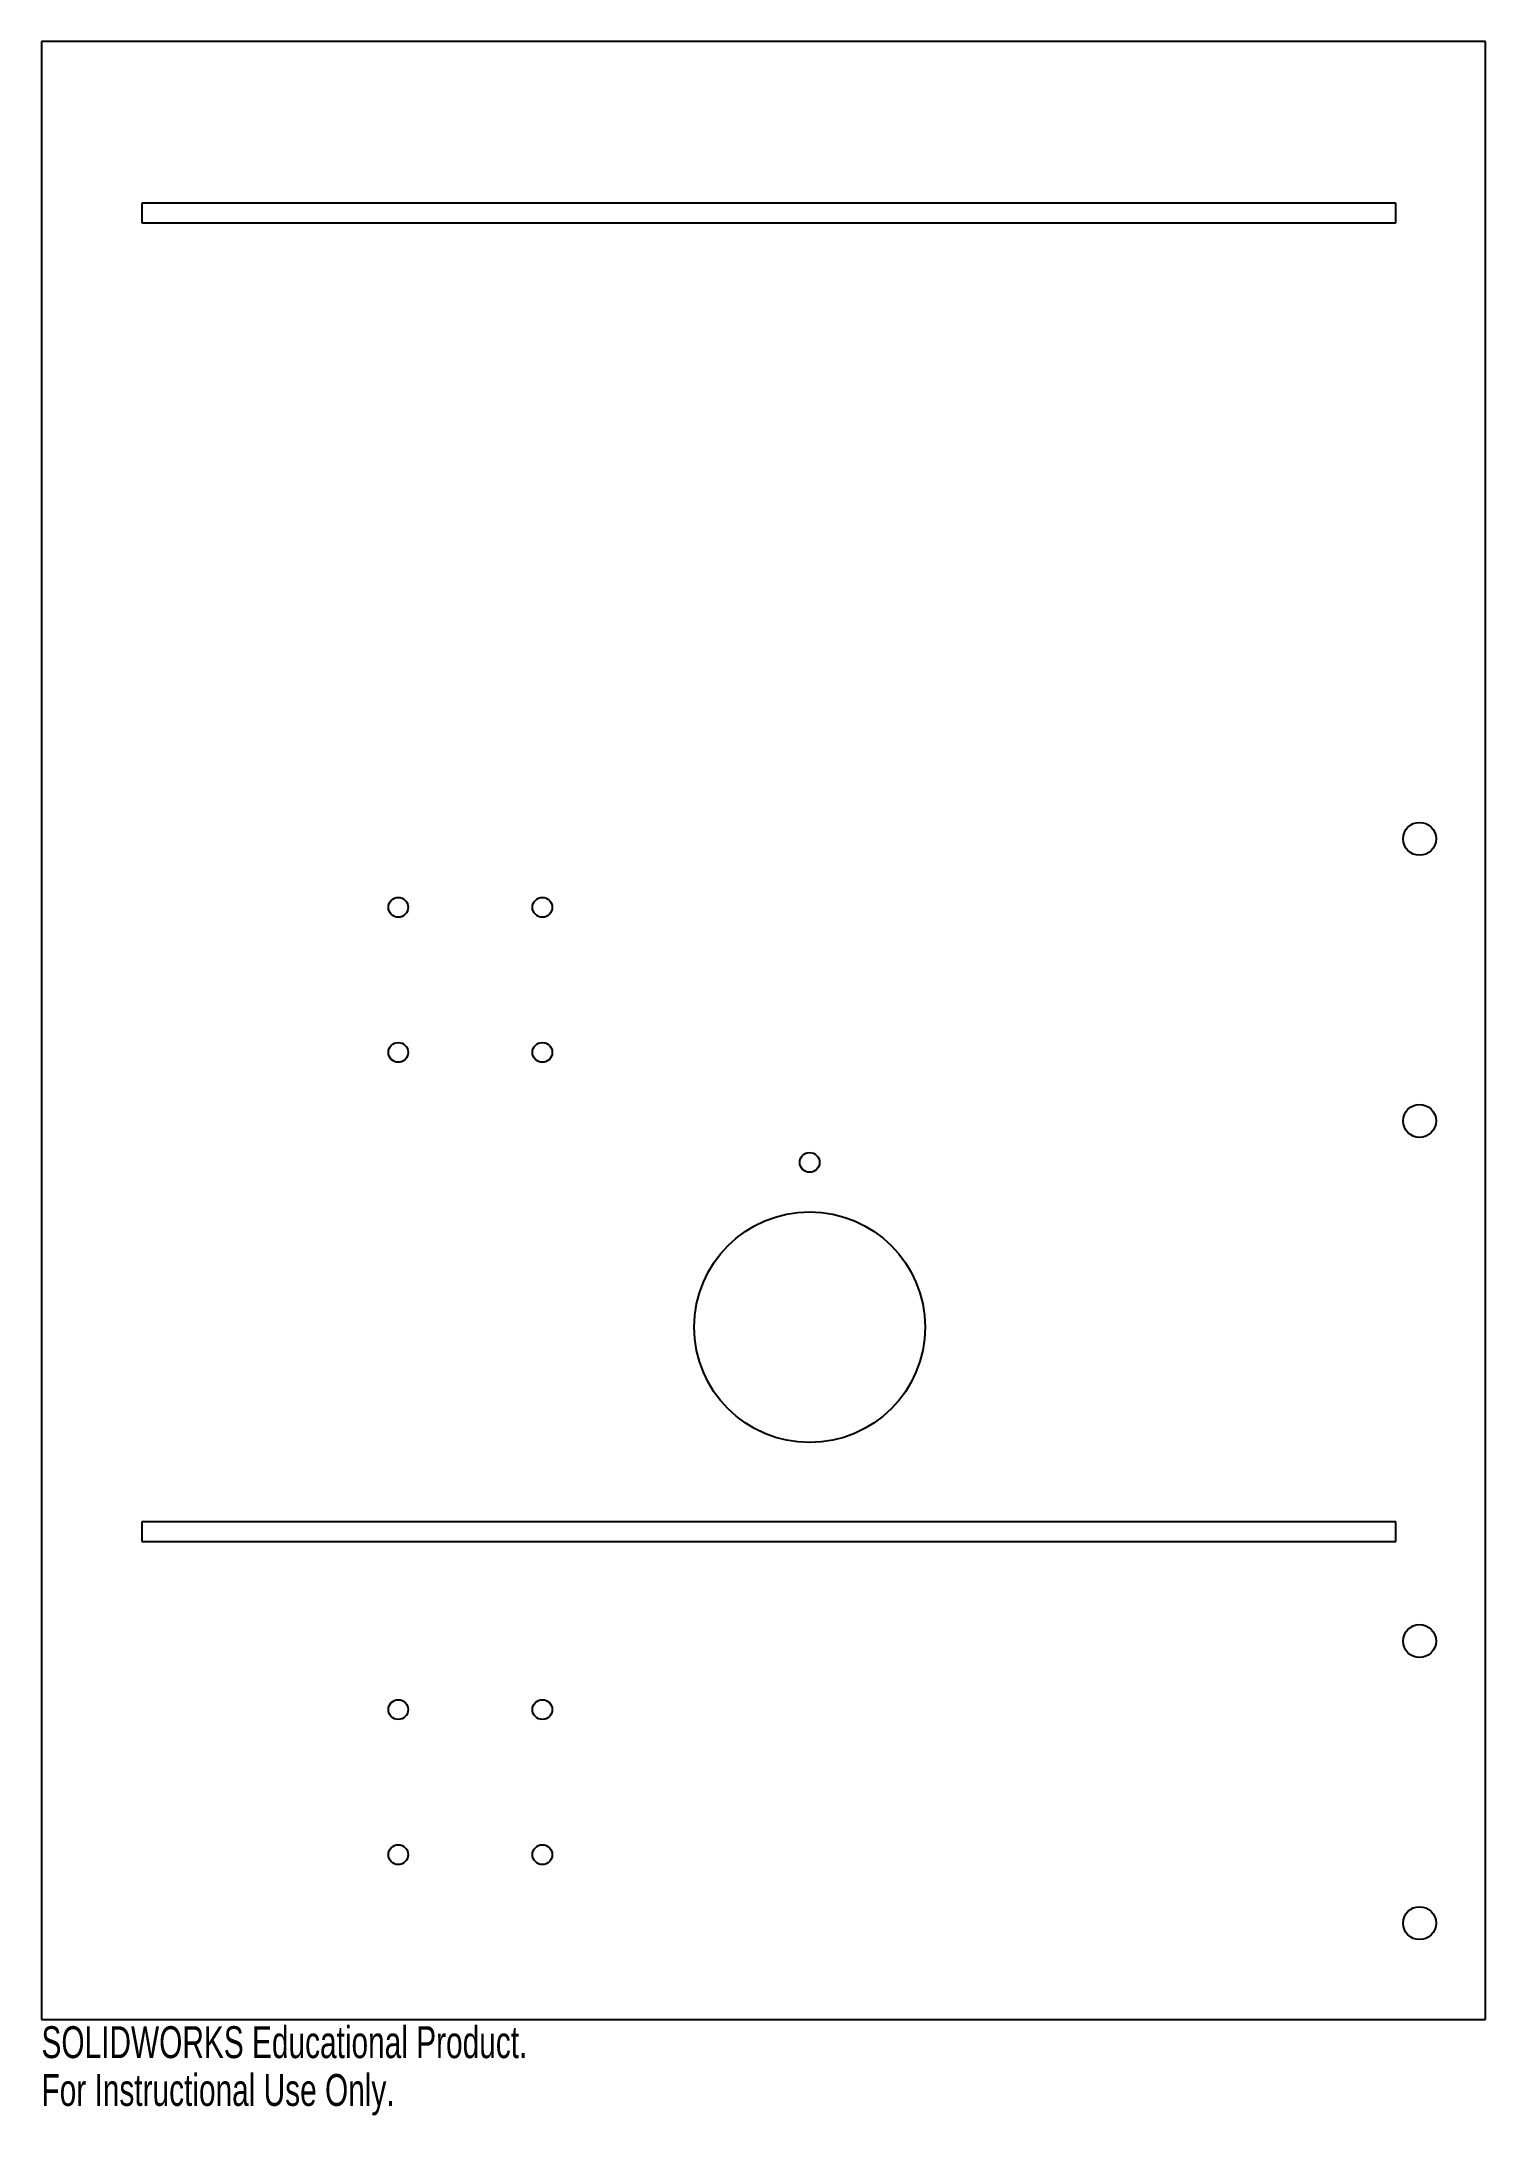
# Model space of a CAD drawing. Header units: millimetres. Extents: x -110 to 110, y -165 to 150.
import ezdxf

# ---------------------------------------------------------------- set-up
doc = ezdxf.new("R2010")
doc.units = ezdxf.units.MM
doc.styles.add('SLDTEXTSTYLE0', font='TXT', dxfattribs={"width": 0.7})

msp = doc.modelspace()

# ---------------------------------------------------------------- linework, layer by layer
at = {"color": 7, "linetype": 'Continuous', "lineweight": 25}
for p, q in [((-109.5, 150), (-109.5, -150)), ((109.5, 150), (-109.5, 150)), ((109.5, -150), (109.5, 150)), ((95.89, 125.5), (-94.29, 125.5)), ((-94.29, 125.5), (-94.29, 122.5)), ((95.89, 122.5), (95.89, 125.5)), ((-94.29, 122.5), (95.89, 122.5)), ((95.89, -74.5), (-94.29, -74.5)), ((-94.29, -74.5), (-94.29, -77.5)), ((95.89, -77.5), (95.89, -74.5)), ((-94.29, -77.5), (95.89, -77.5)), ((-109.5, -150), (109.5, -150))]:
    msp.add_line(p, q, dxfattribs=at)
for centre, radius in [((99.5, 29.07), 2.5), ((-55.39, 18.68), 1.5), ((-33.54, 18.68), 1.5), ((-55.39, -3.32), 1.5), ((-33.54, -3.32), 1.5), ((99.5, -13.71), 2.5), ((7, -20), 1.5), ((7, -45), 17.5), ((99.5, -92.61), 2.5), ((-55.39, -103), 1.5), ((-33.54, -103), 1.5), ((-55.39, -125), 1.5), ((-33.54, -125), 1.5), ((99.5, -135.39), 2.5)]:
    msp.add_circle(centre, radius, dxfattribs=at)

# ---------------------------------------------------------------- texts
at = {"color": 7, "linetype": 'Continuous', "char_height": 4.8336, "attachment_point": 1, "style": 'SLDTEXTSTYLE0'}
for s, insert in [('SOLIDWORKS Educational Product.', (-109.5, -151.02)), ('For Instructional Use Only.', (-109.5, -158.27))]:
    msp.add_mtext(s, dxfattribs=dict(at, insert=insert))

doc.saveas('drawing.dxf')
